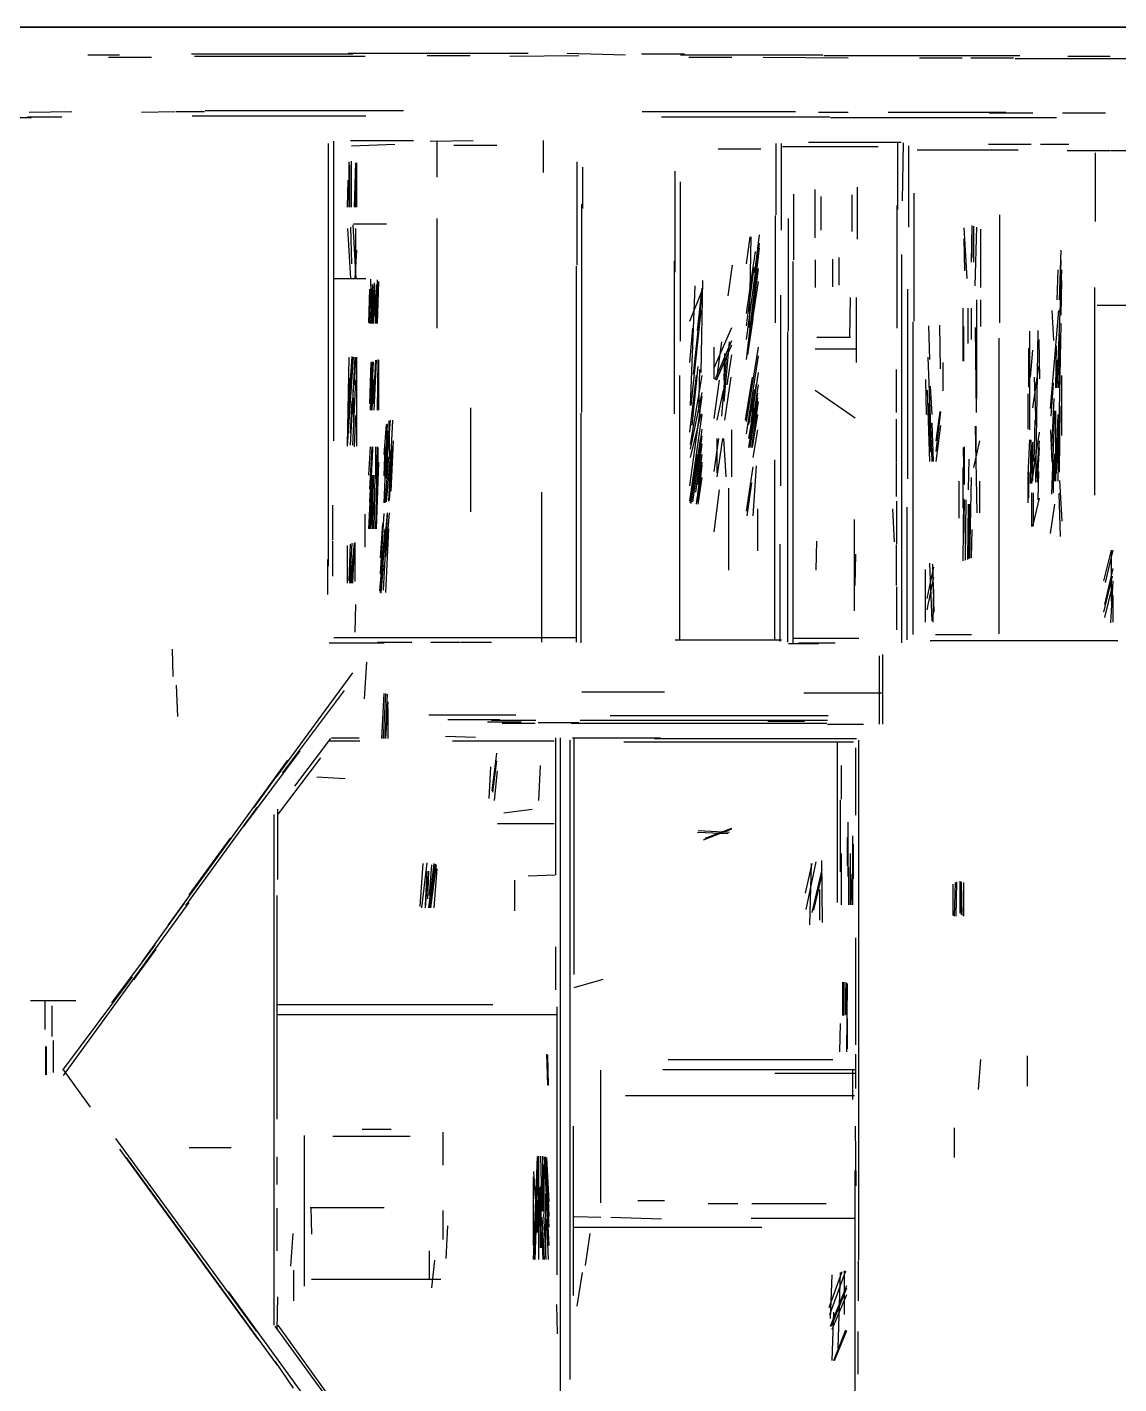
# Model space of a CAD drawing. Header units: millimetres. Extents: x 0 to 615, y 0 to 915.
# Drawn here: x 215.1 to 396.2, y 690.4 to 915.4 of the extents above; entities that cross this region are included whole.
import ezdxf

# ---------------------------------------------------------------- set-up
doc = ezdxf.new("R2010")
doc.units = ezdxf.units.MM
for name, color, linetype in [('PDF_UNDERLAY', 8, 'Continuous'), ('SHEET_BORDER', 2, 'Continuous'), ('TRACE_WALLS_AND_LINES', 7, 'Continuous')]:
    doc.layers.add(name, color=color, linetype=linetype)
picture_1 = doc.add_image_def('image1.png', size_in_pixel=(4840, 7208))

msp = doc.modelspace()

# ---------------------------------------------------------------- linework, layer by layer
at = {"layer": 'SHEET_BORDER'}
msp.add_lwpolyline([(0, 0), (614.68, 0), (614.68, 915.416), (0, 915.416)], close=True, dxfattribs=at)
at = {"layer": 'TRACE_WALLS_AND_LINES'}
for p, q in [((225.171, 910.844), (230.378, 910.844)), ((228.6, 910.463), (235.712, 910.463)), ((242.316, 910.971), (269.113, 910.971)), ((242.824, 910.59), (271.145, 910.59)), ((268.351, 911.098), (298.196, 911.098)), ((281.432, 910.717), (288.544, 910.717)), ((295.148, 910.59), (306.578, 910.717)), ((304.673, 911.098), (314.325, 910.844)), ((316.992, 910.971), (324.104, 910.971)), ((323.469, 910.844), (347.091, 910.844)), ((324.866, 910.463), (331.978, 910.463)), ((337.185, 910.463), (351.282, 910.336)), ((347.218, 910.717), (379.73, 910.717)), ((363.093, 910.336), (370.205, 910.336)), ((371.602, 910.336), (378.714, 910.336)), ((378.968, 910.209), (397.51, 910.209)), ((387.731, 910.59), (394.716, 910.59)), ((210.693, 900.43), (215.773, 900.43)), ((215.138, 900.557), (220.853, 900.557)), ((215.392, 901.319), (222.504, 901.446)), ((234.061, 901.319), (239.649, 901.446)), ((239.776, 901.446), (244.475, 901.446)), ((242.443, 900.684), (271.272, 900.684)), ((244.602, 901.573), (277.495, 901.573)), ((317.119, 901.446), (342.519, 901.446)), ((320.294, 900.557), (348.234, 900.557)), ((346.329, 901.319), (351.282, 901.319)), ((348.361, 900.43), (385.826, 900.43)), ((357.886, 901.319), (377.444, 901.319)), ((374.65, 901.192), (381.889, 901.192)), ((386.842, 901.192), (393.954, 901.192)), ((265.049, 826.008), (265.049, 896.112)), ((265.938, 846.836), (265.938, 896.493)), ((268.732, 896.62), (279.146, 896.62)), ((268.859, 895.731), (276.098, 895.985)), ((281.94, 896.493), (289.052, 896.62)), ((283.083, 890.524), (283.083, 896.493)), ((285.877, 895.858), (292.989, 895.858)), ((300.736, 891.286), (300.736, 896.62)), ((339.344, 884.301), (339.344, 896.112)), ((340.233, 881.761), (340.233, 896.112)), ((340.36, 895.604), (356.235, 895.604)), ((344.678, 896.366), (360.045, 896.366)), ((359.537, 885.19), (359.537, 896.366)), ((360.299, 886.587), (360.426, 896.239)), ((361.315, 882.269), (361.315, 895.731)), ((374.523, 895.985), (381.635, 895.985)), ((383.159, 895.985), (387.858, 895.985)), ((268.859, 885.571), (268.859, 893.191)), ((329.692, 895.223), (336.804, 895.223)), ((362.712, 895.096), (379.476, 895.096)), ((387.604, 894.969), (394.716, 894.969)), ((392.303, 883.158), (392.303, 894.588)), ((394.843, 894.969), (405.765, 894.969)), ((268.478, 885.571), (268.478, 893.064)), ((268.605, 885.571), (268.605, 892.556)), ((269.367, 885.571), (269.621, 892.937)), ((269.748, 885.571), (269.748, 892.937)), ((306.324, 875.919), (306.324, 893.064)), ((307.213, 892.175), (307.213, 885.317)), ((322.58, 874.776), (322.58, 891.54)), ((268.224, 885.571), (268.351, 890.016)), ((269.621, 885.571), (269.621, 890.397)), ((323.469, 863.346), (323.469, 889.762)), ((352.806, 880.237), (352.806, 888.873)), ((342.265, 876.808), (342.265, 887.73)), ((345.821, 880.491), (345.821, 888.492)), ((346.71, 887.349), (346.71, 881.761)), ((351.917, 881.507), (351.917, 887.603)), ((362.204, 866.648), (362.204, 887.857)), ((307.086, 851.535), (307.086, 886.079)), ((339.217, 866.394), (339.217, 884.174)), ((359.41, 865.505), (359.41, 885.825)), ((376.428, 866.394), (376.428, 884.301)), ((268.224, 882.015), (268.732, 873.76)), ((268.732, 882.269), (268.859, 876.173)), ((269.113, 882.65), (269.621, 873.76)), ((269.24, 882.777), (274.701, 882.777)), ((269.621, 876.808), (269.621, 882.015)), ((283.083, 865.505), (283.083, 883.666)), ((341.376, 864.997), (341.376, 883.666)), ((370.459, 882.142), (370.967, 873.76)), ((371.729, 876.427), (371.856, 882.523)), ((372.11, 876.427), (372.11, 882.396)), ((372.364, 872.49), (372.618, 882.269)), ((334.391, 876.173), (335.026, 880.618)), ((334.899, 865.632), (335.153, 880.618)), ((335.788, 874.649), (336.55, 880.999)), ((370.459, 880.364), (370.586, 875.03)), ((371.856, 877.189), (371.856, 881.761)), ((373.253, 872.236), (373.253, 881.888)), ((269.494, 873.76), (269.748, 878.459)), ((334.391, 863.6), (336.55, 879.602)), ((334.391, 860.298), (336.55, 878.84)), ((334.391, 867.918), (335.915, 878.205)), ((360.172, 813.308), (360.172, 877.697)), ((386.334, 870.204), (386.588, 878.459)), ((306.197, 813.435), (306.197, 875.792)), ((322.453, 851.281), (322.453, 876.681)), ((331.343, 870.839), (332.105, 875.919)), ((334.391, 865.886), (335.661, 875.538)), ((334.772, 862.838), (336.423, 875.411)), ((342.138, 813.181), (342.138, 876.554)), ((345.821, 876.808), (345.821, 872.236)), ((348.742, 872.363), (348.742, 876.935)), ((349.758, 872.617), (349.758, 877.189)), ((386.461, 871.22), (386.588, 876.808)), ((266.065, 873.76), (271.272, 873.76)), ((272.034, 873.633), (272.161, 868.934)), ((272.669, 872.998), (272.796, 866.267)), ((273.05, 866.267), (273.177, 873.506)), ((273.177, 866.267), (273.431, 873.252)), ((326.898, 858.139), (327.152, 873.379)), ((335.407, 866.648), (336.423, 873.252)), ((385.953, 855.599), (386.715, 875.157)), ((385.953, 870.204), (386.08, 875.157)), ((386.588, 867.664), (386.715, 873.379)), ((271.78, 866.394), (271.907, 871.982)), ((271.907, 866.267), (272.161, 872.871)), ((272.161, 866.267), (272.415, 872.744)), ((272.288, 866.267), (272.669, 872.363)), ((272.542, 866.267), (272.669, 870.839)), ((272.923, 866.267), (273.05, 872.744)), ((324.993, 866.648), (327.025, 871.728)), ((325.12, 852.678), (325.882, 872.49)), ((325.628, 857.885), (327.025, 871.22)), ((326.263, 865.124), (327.025, 872.109)), ((340.106, 839.343), (340.106, 870.966)), ((361.188, 840.486), (361.188, 871.982)), ((392.176, 837.819), (392.176, 872.236)), ((325.247, 852.678), (326.898, 868.426)), ((351.536, 863.981), (351.663, 870.585)), ((352.679, 859.79), (352.679, 870.585)), ((370.332, 860.044), (370.332, 868.807)), ((371.094, 868.807), (371.094, 862.965)), ((371.729, 863.6), (371.729, 868.807)), ((372.618, 853.821), (372.618, 870.204)), ((373.253, 865.759), (373.253, 870.204)), ((384.81, 852.17), (386.207, 868.426)), ((385.064, 868.426), (385.318, 863.473)), ((392.557, 869.315), (400.177, 869.315)), ((334.645, 861.06), (335.534, 867.029)), ((362.077, 814.705), (362.077, 866.521)), ((386.08, 840.105), (386.588, 866.267)), ((324.993, 859.79), (325.501, 865.505)), ((329.057, 858.901), (331.978, 865.632)), ((341.249, 813.435), (341.249, 864.87)), ((346.075, 863.981), (351.663, 863.981)), ((364.617, 865.886), (364.744, 860.298)), ((366.395, 866.013), (366.522, 858.774)), ((370.459, 860.044), (370.459, 865.759)), ((372.364, 865.632), (372.491, 851.535)), ((381.381, 848.614), (381.381, 864.997)), ((382.397, 839.978), (382.778, 865.124)), ((386.207, 855.599), (386.461, 864.489)), ((329.057, 857.123), (329.057, 862.33)), ((329.184, 856.996), (331.978, 863.473)), ((329.438, 856.869), (331.978, 862.711)), ((329.565, 857.504), (330.327, 863.219)), ((330.708, 853.313), (331.597, 863.219)), ((334.391, 850.011), (336.423, 862.33)), ((345.821, 862.076), (352.552, 862.076)), ((376.301, 814.832), (376.301, 863.854)), ((381.254, 855.726), (381.254, 862.203)), ((381.508, 857.377), (381.889, 861.822)), ((382.905, 863.6), (383.032, 857.123)), ((385.699, 855.599), (385.826, 862.584)), ((268.224, 846.074), (268.478, 860.679)), ((268.224, 845.947), (269.24, 860.679)), ((268.605, 855.218), (268.986, 860.806)), ((268.605, 853.186), (269.113, 860.679)), ((268.732, 846.074), (269.494, 860.679)), ((269.367, 856.107), (269.621, 860.679)), ((269.748, 845.947), (269.748, 860.679)), ((271.907, 852.932), (272.161, 859.79)), ((272.034, 851.916), (272.288, 859.917)), ((272.161, 851.916), (272.542, 859.917)), ((272.542, 852.932), (272.923, 860.171)), ((272.669, 851.916), (273.05, 860.171)), ((273.177, 851.916), (273.304, 860.298)), ((273.431, 851.916), (273.431, 860.171)), ((330.327, 850.9), (331.089, 860.552)), ((330.708, 856.869), (330.835, 861.314)), ((331.216, 856.107), (331.978, 861.06)), ((334.391, 847.979), (336.423, 860.933)), ((364.49, 860.679), (365.125, 843.407)), ((367.03, 855.091), (367.03, 859.79)), ((385.826, 855.599), (385.953, 860.171)), ((268.478, 850.265), (268.478, 857.25)), ((268.605, 851.916), (268.986, 858.139)), ((272.669, 853.44), (272.923, 859.155)), ((273.304, 852.297), (273.304, 857.631)), ((323.342, 813.816), (323.342, 857.631)), ((324.993, 848.233), (326.136, 857.631)), ((325.12, 846.201), (327.025, 857.631)), ((325.374, 849.376), (326.39, 859.155)), ((326.517, 851.535), (326.644, 858.647)), ((330.835, 850.265), (331.851, 857.377)), ((334.264, 850.265), (335.407, 857.377)), ((335.153, 849.884), (336.423, 858.139)), ((359.283, 851.535), (359.283, 858.647)), ((381.889, 852.297), (382.905, 859.155)), ((382.143, 857.377), (382.397, 849.503)), ((386.715, 847.725), (386.715, 857.631)), ((269.113, 846.074), (269.621, 856.869)), ((269.113, 855.345), (269.24, 849.884)), ((272.288, 851.916), (272.542, 856.996)), ((329.057, 850.519), (329.946, 856.869)), ((329.565, 850.265), (330.581, 855.218)), ((334.772, 845.693), (336.423, 856.107)), ((334.772, 849.503), (335.788, 855.345)), ((335.28, 851.662), (336.042, 856.234)), ((345.821, 855.218), (352.425, 850.646)), ((364.109, 856.996), (364.236, 851.154)), ((364.363, 855.218), (364.744, 843.407)), ((364.871, 855.853), (365.125, 851.154)), ((384.937, 850.9), (385.318, 856.361)), ((268.732, 848.106), (268.986, 853.44)), ((324.993, 839.343), (327.025, 854.202)), ((325.12, 845.439), (327.025, 854.837)), ((335.026, 845.693), (336.296, 853.948)), ((335.28, 845.693), (336.423, 853.313)), ((335.407, 848.995), (336.296, 854.71)), ((364.617, 853.059), (364.871, 844.931)), ((381.127, 848.741), (381.127, 854.583)), ((385.064, 845.312), (385.445, 853.821)), ((269.367, 845.82), (269.621, 851.027)), ((288.671, 835.025), (288.671, 852.297)), ((306.959, 813.308), (306.959, 851.408)), ((324.993, 836.803), (327.025, 851.154)), ((325.12, 844.042), (326.898, 851.281)), ((334.772, 847.217), (335.661, 852.297)), ((335.407, 845.693), (336.296, 851.154)), ((364.744, 852.424), (364.871, 847.979)), ((365.887, 845.058), (366.649, 851.662)), ((365.887, 846.836), (366.522, 851.662)), ((385.064, 837.946), (385.572, 851.789)), ((385.699, 840.105), (385.699, 851.789)), ((385.826, 843.534), (386.08, 851.154)), ((386.334, 841.629), (386.461, 852.551)), ((274.32, 836.549), (274.828, 849.63)), ((274.32, 844.55), (274.701, 849.503)), ((274.574, 840.613), (275.336, 850.265)), ((274.701, 843.661), (274.955, 848.487)), ((275.082, 836.803), (275.717, 850.265)), ((275.082, 850.138), (275.209, 843.915)), ((326.39, 843.661), (327.025, 848.741)), ((331.978, 840.867), (331.978, 848.614)), ((335.534, 844.042), (336.296, 848.614)), ((359.283, 843.28), (359.283, 850.392)), ((365.125, 849.757), (365.379, 843.407)), ((365.887, 843.407), (366.649, 849.376)), ((372.364, 849.249), (372.618, 834.898)), ((372.491, 844.423), (372.491, 849.249)), ((381.762, 839.724), (383.032, 848.233)), ((382.143, 843.407), (382.27, 850.265)), ((384.81, 848.614), (385.064, 843.28)), ((385.826, 841.375), (386.207, 849.503)), ((275.209, 836.93), (275.717, 845.947)), ((275.463, 838.454), (275.844, 846.836)), ((325.247, 836.422), (326.771, 847.09)), ((325.501, 836.676), (327.025, 847.598)), ((326.009, 838.327), (327.025, 846.328)), ((329.057, 841.756), (329.819, 847.217)), ((329.565, 840.867), (330.454, 847.217)), ((329.565, 841.502), (329.565, 847.217)), ((330.581, 847.217), (330.962, 840.867)), ((372.11, 842.391), (373.126, 846.836)), ((381.127, 841.121), (381.381, 846.963)), ((381.508, 839.724), (381.635, 846.963)), ((381.635, 839.724), (381.762, 846.201)), ((381.889, 840.232), (381.889, 846.582)), ((382.524, 840.613), (383.032, 846.836)), ((271.78, 841.121), (272.034, 845.82)), ((271.78, 832.231), (272.415, 845.312)), ((271.907, 836.676), (272.415, 845.82)), ((271.907, 838.835), (272.288, 845.82)), ((272.923, 832.231), (273.177, 845.82)), ((272.923, 840.486), (272.923, 845.82)), ((273.177, 836.422), (273.304, 845.693)), ((274.32, 840.994), (274.447, 845.82)), ((274.447, 836.549), (275.082, 844.169)), ((274.701, 836.676), (275.336, 844.296)), ((325.12, 836.549), (326.263, 844.55)), ((326.39, 839.597), (327.025, 844.55)), ((370.332, 845.693), (370.459, 839.597)), ((370.586, 839.597), (370.586, 845.82)), ((371.221, 838.708), (371.348, 843.788)), ((382.651, 839.978), (383.032, 845.693)), ((385.572, 840.105), (385.572, 844.677)), ((273.05, 832.231), (273.431, 843.28)), ((326.136, 836.295), (327.025, 843.28)), ((326.39, 836.676), (327.025, 842.772)), ((334.391, 835.152), (335.534, 842.518)), ((335.534, 834.39), (336.042, 842.645)), ((339.09, 813.816), (339.09, 843.661)), ((359.283, 837.565), (359.283, 843.153)), ((370.332, 835.66), (370.332, 842.391)), ((381.254, 837.311), (381.254, 841.756)), ((382.778, 837.057), (382.905, 841.756)), ((385.318, 838.2), (385.318, 843.661)), ((271.907, 832.231), (272.415, 841.121)), ((272.415, 832.231), (272.542, 841.121)), ((272.669, 832.231), (272.796, 841.121)), ((326.39, 836.295), (327.025, 840.74)), ((334.518, 834.39), (335.28, 839.851)), ((369.697, 834.009), (369.697, 840.105)), ((371.475, 827.278), (371.729, 840.74)), ((373.126, 834.898), (373.126, 840.105)), ((381.127, 836.549), (381.127, 840.994)), ((386.334, 840.232), (386.715, 833.501)), ((272.161, 832.231), (272.415, 838.708)), ((300.482, 813.435), (300.482, 838.327)), ((329.057, 831.723), (329.946, 838.708)), ((331.47, 825.373), (331.47, 838.962)), ((370.332, 826.897), (370.459, 837.184)), ((370.459, 829.691), (370.586, 837.057)), ((370.713, 827.024), (370.84, 837.057)), ((381.762, 832.612), (381.762, 838.2)), ((381.889, 832.612), (383.032, 837.311)), ((382.016, 832.739), (382.016, 838.2)), ((386.207, 838.073), (386.461, 830.961)), ((265.811, 830.326), (265.811, 836.168)), ((273.685, 821.69), (274.828, 834.898)), ((273.685, 824.738), (274.32, 834.771)), ((274.574, 827.532), (275.209, 834.898)), ((336.296, 828.548), (336.296, 835.533)), ((358.648, 835.533), (358.902, 830.072)), ((359.283, 836.803), (359.283, 829.691)), ((361.061, 813.816), (361.061, 835.787)), ((371.094, 827.151), (371.221, 836.295)), ((371.221, 827.278), (371.475, 836.295)), ((384.81, 831.469), (385.572, 836.295)), ((271.145, 829.183), (271.145, 834.644)), ((273.685, 827.405), (274.066, 833.12)), ((274.193, 822.071), (274.828, 834.517)), ((352.298, 818.642), (352.298, 833.755)), ((371.221, 827.913), (371.221, 832.612)), ((265.811, 824.357), (265.811, 830.199)), ((273.558, 821.944), (274.447, 832.231)), ((274.574, 821.69), (275.082, 832.231)), ((345.948, 825.373), (346.075, 830.199)), ((371.729, 827.405), (371.856, 832.104)), ((268.224, 823.214), (268.224, 829.437)), ((268.478, 823.595), (268.732, 829.691)), ((268.605, 823.214), (268.986, 829.818)), ((268.732, 823.214), (269.367, 829.818)), ((268.859, 823.214), (269.24, 828.04)), ((269.113, 823.214), (269.367, 829.31)), ((269.494, 823.468), (269.494, 829.945)), ((339.979, 813.562), (339.979, 829.691)), ((352.425, 822.833), (352.552, 828.04)), ((359.283, 822.833), (359.283, 829.564)), ((393.7, 823.595), (394.97, 828.675)), ((393.954, 823.341), (395.224, 828.675)), ((394.97, 820.166), (394.97, 828.548)), ((264.922, 827.151), (264.922, 821.309)), ((273.812, 821.563), (274.193, 826.262)), ((364.363, 820.674), (365.506, 825.881)), ((364.744, 826.516), (365.125, 816.991)), ((365.252, 826.389), (365.506, 818.388)), ((364.109, 816.737), (364.109, 825.5)), ((364.363, 818.769), (365.506, 824.23)), ((393.7, 818.388), (395.097, 824.357)), ((393.827, 819.658), (395.224, 825.627)), ((394.843, 816.61), (395.224, 823.595)), ((359.283, 822.579), (359.283, 815.467)), ((365.379, 816.737), (365.506, 822.198)), ((393.827, 817.499), (395.097, 822.706)), ((395.224, 816.737), (395.224, 821.182)), ((269.494, 815.086), (269.621, 819.658)), ((365.76, 814.705), (371.729, 814.705)), ((239.141, 812.292), (239.268, 807.72)), ((265.176, 813.308), (274.32, 813.308)), ((265.938, 814.197), (306.07, 814.197)), ((273.177, 813.435), (278.892, 813.435)), ((282.067, 813.435), (286.893, 813.435)), ((287.02, 813.435), (292.1, 813.435)), ((322.58, 813.816), (340.233, 813.816)), ((341.376, 813.181), (346.329, 813.181)), ((342.265, 814.07), (353.06, 814.07)), ((343.027, 813.308), (349.123, 813.308)), ((364.871, 813.689), (395.986, 813.689)), ((271.018, 804.037), (271.399, 810.133)), ((356.489, 799.846), (356.489, 811.149)), ((356.997, 799.846), (356.997, 811.403)), ((256.54, 791.21), (269.113, 808.355)), ((239.776, 806.323), (240.03, 801.116)), ((257.429, 791.718), (267.716, 805.434)), ((273.939, 797.433), (274.32, 804.926)), ((274.193, 797.433), (274.574, 804.926)), ((274.447, 797.433), (274.828, 804.799)), ((274.574, 797.433), (274.955, 803.529)), ((307.086, 805.18), (320.802, 805.18)), ((343.916, 805.053), (356.997, 805.053)), ((274.955, 797.433), (274.955, 802.513)), ((281.686, 801.37), (296.164, 801.37)), ((311.785, 801.243), (347.98, 801.243)), ((284.861, 800.608), (293.497, 800.608)), ((291.465, 800.227), (297.053, 800.227)), ((292.1, 800.481), (299.466, 800.481)), ((293.878, 799.973), (299.339, 799.973)), ((299.847, 800.1), (306.578, 800.1)), ((305.308, 799.973), (347.726, 799.973)), ((306.832, 800.481), (347.853, 800.481)), ((337.947, 800.354), (344.043, 800.354)), ((347.853, 799.846), (353.822, 799.846)), ((259.461, 789.559), (265.43, 797.433)), ((265.049, 797.052), (270.256, 797.052)), ((265.557, 797.56), (270.129, 797.56)), ((284.48, 797.814), (289.433, 797.687)), ((285.623, 797.052), (302.514, 797.052)), ((302.768, 774.827), (302.768, 797.56)), ((303.53, 687.578), (303.53, 797.56)), ((305.181, 691.134), (305.181, 797.179)), ((305.562, 797.56), (320.167, 797.56)), ((305.816, 758.317), (305.816, 797.56)), ((314.071, 796.925), (352.171, 796.925)), ((319.151, 797.433), (352.679, 797.433)), ((349.504, 770.255), (349.504, 796.798)), ((353.06, 710.946), (353.06, 797.179)), ((250.952, 782.828), (260.35, 795.401)), ((256.794, 784.987), (263.779, 794.258)), ((292.227, 788.797), (292.989, 795.02)), ((352.552, 784.733), (352.552, 795.909)), ((238.506, 766.572), (258.318, 793.877)), ((252.73, 786.003), (258.318, 793.75)), ((291.719, 787.527), (291.973, 792.734)), ((292.354, 788.543), (292.989, 793.75)), ((292.608, 787.146), (293.116, 792.099)), ((299.974, 787.146), (300.228, 792.988)), ((350.139, 787.4), (350.139, 792.988)), ((263.144, 791.083), (267.843, 790.829)), ((241.427, 769.747), (253.238, 786.003)), ((256.667, 774.065), (256.667, 785.749)), ((294.132, 785.114), (298.831, 785.749)), ((350.012, 775.335), (350.012, 787.273)), ((256.032, 700.151), (256.032, 784.86)), ((293.116, 783.336), (302.514, 783.336)), ((351.282, 774.573), (351.282, 783.59)), ((241.935, 771.525), (248.793, 780.923)), ((326.263, 781.939), (331.343, 781.685)), ((326.39, 782.193), (331.597, 781.939)), ((327.279, 780.669), (331.978, 782.447)), ((327.533, 780.923), (331.978, 782.574)), ((351.155, 776.351), (351.155, 781.05)), ((352.044, 769.874), (352.044, 781.304)), ((352.171, 774.192), (352.171, 779.907)), ((280.289, 769.62), (280.797, 776.732)), ((280.543, 769.366), (281.432, 776.859)), ((281.686, 769.366), (282.575, 776.732)), ((281.813, 771.398), (282.194, 776.478)), ((281.94, 769.366), (282.702, 776.224)), ((282.067, 769.366), (282.956, 776.478)), ((282.321, 771.779), (282.829, 776.605)), ((344.17, 771.779), (345.313, 776.732)), ((344.297, 769.112), (345.948, 776.986)), ((344.932, 766.572), (345.186, 776.732)), ((346.837, 777.24), (346.964, 766.953)), ((350.139, 769.874), (350.139, 778.383)), ((351.663, 769.874), (351.663, 778.383)), ((281.178, 769.747), (281.432, 775.462)), ((281.178, 769.366), (281.559, 774.7)), ((281.559, 770.89), (281.686, 775.462)), ((282.575, 769.366), (283.083, 775.843)), ((295.91, 773.938), (295.91, 768.858)), ((298.196, 774.7), (302.641, 774.827)), ((345.313, 768.604), (346.964, 775.716)), ((345.567, 768.985), (346.964, 774.954)), ((351.409, 769.874), (351.409, 776.097)), ((351.79, 769.874), (351.917, 774.954)), ((346.583, 767.334), (346.583, 772.414)), ((368.681, 768.096), (368.681, 773.303)), ((368.935, 767.969), (369.062, 773.557)), ((369.189, 767.969), (369.316, 773.684)), ((369.824, 768.477), (369.824, 773.811)), ((370.078, 768.223), (370.078, 773.684)), ((370.332, 768.096), (370.459, 773.557)), ((370.459, 767.969), (370.459, 773.176)), ((221.107, 741.553), (241.935, 770.255)), ((234.188, 760.476), (241.173, 770.128)), ((256.54, 734.314), (256.54, 771.398)), ((229.108, 753.618), (236.347, 763.27)), ((302.768, 755.777), (302.768, 762.889)), ((352.552, 746.633), (352.552, 764.413)), ((232.791, 757.428), (236.474, 762.508)), ((220.98, 742.442), (232.537, 757.936)), ((305.816, 756.158), (310.642, 757.555)), ((350.393, 751.586), (350.393, 757.047)), ((350.52, 751.459), (350.52, 757.047)), ((350.774, 751.586), (350.774, 757.047)), ((350.901, 751.713), (351.028, 756.92)), ((351.028, 745.49), (351.155, 756.793)), ((215.646, 753.999), (223.139, 753.999)), ((218.059, 749.173), (218.059, 753.872)), ((219.202, 748.03), (219.202, 753.11)), ((256.667, 753.364), (292.354, 753.364)), ((256.667, 751.713), (303.022, 751.713)), ((303.022, 708.533), (303.022, 752.983)), ((349.885, 745.49), (350.012, 750.189)), ((351.155, 745.998), (351.155, 750.951)), ((219.456, 742.061), (219.456, 747.395)), ((218.186, 741.68), (218.186, 746.379)), ((218.313, 741.68), (218.313, 746.379)), ((301.244, 745.109), (301.371, 740.029)), ((301.371, 744.982), (301.498, 739.902)), ((352.552, 739.394), (352.552, 745.109)), ((381, 739.775), (381, 744.855)), ((221.107, 742.442), (225.552, 736.346)), ((310.261, 720.471), (310.261, 742.442)), ((320.548, 742.569), (352.552, 742.569)), ((321.437, 744.22), (348.742, 744.22)), ((352.044, 737.616), (352.044, 742.569)), ((372.872, 739.267), (373.253, 744.22)), ((339.09, 741.934), (352.552, 741.934)), ((314.325, 738.251), (352.298, 738.251)), ((261.112, 706.628), (261.112, 731.647)), ((265.811, 731.52), (278.638, 731.52)), ((270.637, 732.663), (275.463, 732.663)), ((284.099, 726.694), (284.099, 732.155)), ((305.689, 705.104), (305.689, 733.171)), ((352.425, 733.171), (352.552, 723.265)), ((368.935, 727.964), (368.935, 732.917)), ((229.743, 731.139), (253.111, 699.135)), ((230.378, 729.361), (253.365, 697.865)), ((241.935, 729.615), (248.92, 729.615)), ((231.521, 727.964), (256.54, 693.547)), ((256.54, 723.519), (256.54, 728.091)), ((299.085, 711.073), (299.72, 728.091)), ((299.212, 711.073), (299.847, 728.218)), ((299.974, 711.073), (299.974, 728.218)), ((300.228, 728.218), (300.482, 719.074)), ((300.609, 719.074), (300.609, 728.218)), ((300.863, 728.091), (301.625, 713.359)), ((300.863, 718.693), (300.863, 726.821)), ((300.99, 728.091), (301.625, 716.407)), ((301.244, 727.964), (301.625, 720.598)), ((299.085, 725.678), (299.339, 721.106)), ((299.085, 713.359), (299.085, 724.789)), ((299.339, 711.073), (299.847, 725.678)), ((352.425, 687.451), (352.425, 725.805)), ((300.101, 716.534), (300.101, 723.011)), ((300.228, 723.138), (300.355, 712.978)), ((301.371, 724.027), (301.625, 718.185)), ((299.72, 715.518), (299.847, 720.852)), ((301.117, 711.454), (301.117, 721.995)), ((316.357, 720.852), (320.802, 720.852)), ((328.041, 720.344), (332.994, 720.344)), ((335.28, 720.344), (347.599, 720.344)), ((256.54, 712.47), (256.54, 719.582)), ((262.001, 719.709), (274.32, 719.709)), ((262.128, 719.709), (262.255, 715.264)), ((284.099, 714.375), (284.099, 719.201)), ((300.228, 712.978), (300.228, 719.455)), ((300.482, 718.058), (300.863, 711.073)), ((300.736, 718.566), (301.117, 711.073)), ((301.244, 717.804), (301.498, 711.073)), ((305.816, 718.185), (310.261, 718.058)), ((311.912, 718.058), (320.294, 717.804)), ((335.153, 717.931), (352.298, 717.931)), ((284.607, 711.2), (284.861, 716.661)), ((300.482, 715.645), (300.609, 711.073)), ((305.816, 716.407), (336.931, 716.407)), ((258.826, 709.93), (259.207, 715.391)), ((307.721, 710.057), (308.483, 715.391)), ((281.813, 707.771), (281.813, 712.47)), ((282.194, 706.374), (282.702, 710.946)), ((259.334, 704.215), (259.334, 709.295)), ((306.324, 703.326), (307.213, 708.914)), ((348.107, 703.072), (350.266, 709.041)), ((348.234, 701.929), (350.901, 709.168)), ((349.631, 696.341), (350.012, 708.914)), ((350.647, 701.929), (350.647, 709.168)), ((352.933, 710.819), (352.933, 704.215)), ((262.255, 707.771), (283.718, 707.771)), ((348.361, 701.294), (348.615, 708.533)), ((348.361, 700.024), (351.028, 706.755)), ((248.412, 705.739), (269.748, 676.402)), ((256.54, 699.389), (256.667, 704.85)), ((348.488, 700.024), (351.028, 706.374)), ((348.615, 699.516), (351.028, 705.231)), ((302.895, 703.58), (303.022, 698.754)), ((348.615, 694.309), (348.869, 702.31)), ((256.159, 700.024), (265.303, 687.451)), ((256.667, 700.151), (265.811, 687.451)), ((348.869, 694.309), (350.901, 699.389)), ((348.996, 694.309), (351.028, 699.262)), ((352.933, 692.023), (352.933, 699.135)), ((256.159, 694.182), (259.207, 689.737))]:
    msp.add_line(p, q, dxfattribs=at)

# ---------------------------------------------------------------- pictures from other files: only their frames are drawn
at = {"layer": 'PDF_UNDERLAY'}
image = msp.add_image(picture_1, insert=(0, 0), size_in_units=(614.68, 915.416), dxfattribs=at)

doc.saveas('drawing.dxf')
